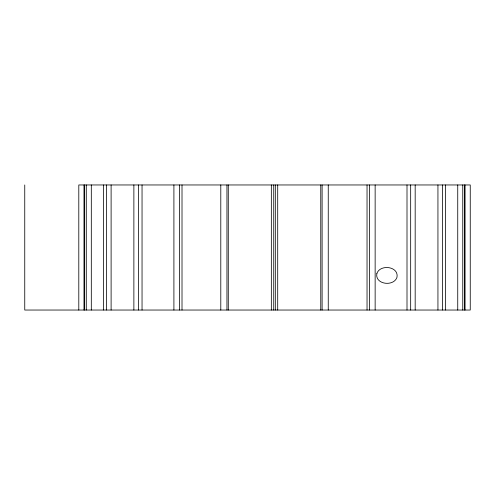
<?xml version="1.0" encoding="UTF-8"?>
<svg xmlns="http://www.w3.org/2000/svg" width="495" height="495" viewBox="0 0 495 495"><rect width="100%" height="100%" fill="white"/><g stroke="black" fill="none" stroke-linecap="round" stroke-linejoin="round"><path stroke-width="0.74" d="M465.059 184.963L465.059 310.037M464.403 184.963L464.403 310.037M462.757 184.963L462.757 310.037M457.739 184.963L457.739 310.037M445.618 184.963L445.618 310.037M442.437 184.963L442.437 310.037M437.939 184.963L437.939 310.037M415.175 184.963L415.175 310.037M410.671 184.963L410.671 310.037M407.001 184.963L407.001 310.037M375.142 184.963L375.142 310.037M369.629 184.963L369.629 310.037M367.036 184.963L367.036 310.037M328.253 184.963L328.253 310.037M322.109 184.963L322.109 310.037M320.766 184.963L320.766 310.037M277.707 184.963L277.707 310.037M275.319 184.963L275.319 310.037M273.729 184.963L273.729 310.037M271.34 184.963L271.34 310.037M228.282 184.963L228.282 310.037M226.939 184.963L226.939 310.037M220.795 184.963L220.795 310.037M182.012 184.963L182.012 310.037M179.419 184.963L179.419 310.037M173.906 184.963L173.906 310.037M142.046 184.963L142.046 310.037M138.377 184.963L138.377 310.037M133.873 184.963L133.873 310.037M111.109 184.963L111.109 310.037M106.611 184.963L106.611 310.037M103.43 184.963L103.43 310.037M91.309 184.963L91.309 310.037M86.291 184.963L86.291 310.037M84.645 184.963L84.645 310.037M83.989 184.963L83.989 310.037M78.798 310.037L78.798 184.963L470.25 184.963L470.25 310.037L24.75 310.037L24.75 184.963M376.899 273.37C374.573 284.396 393.414 287.001 396.928 277.485C399.261 266.459 380.42 263.854 376.899 273.37"/></g></svg>
